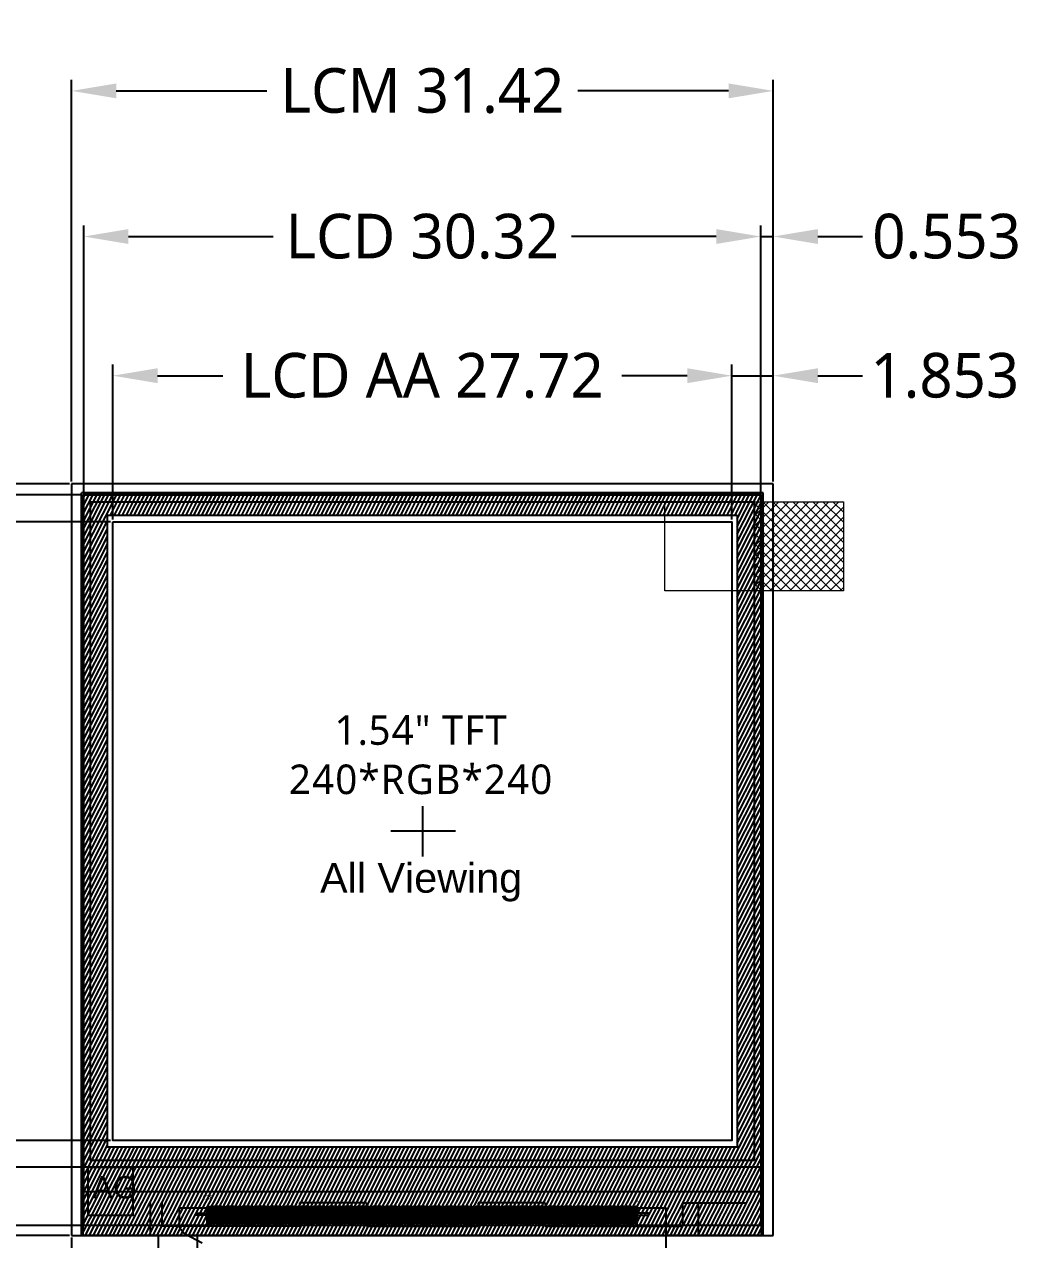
# Model space of a CAD drawing. Header units: millimetres. Extents: x 830 to 1412, y 1788 to 1993.
# Drawn here: x 888 to 932.7, y 1887.1 to 1941.5 of the extents above; entities that cross this region are included whole.
import ezdxf

# ---------------------------------------------------------------- set-up
doc = ezdxf.new("R2010")
doc.units = ezdxf.units.MM
doc.linetypes.add('CENTER2', pattern=[28.575, 19.05, -3.175, 3.175, -3.175])
for name, color, linetype in [('2-BL', 3, 'Continuous'), ('2-BL-FPC', 2, 'Continuous'), ('3-LCD', 4, 'Continuous'), ('3-LCD-FPC', 40, 'Continuous'), ('6-标注', 255, 'Continuous')]:
    doc.layers.add(name, color=color, linetype=linetype)
doc.styles.get("Standard").update_dxf_attribs({"font": 'arial.ttf'})
doc.styles.add('宋体', font='')
doc.styles.get('宋体').set_extended_font_data('Microsoft YaHei')
doc.dimstyles.new('ZY-G1-0.5', dxfattribs={"dimtxt": 1, "dimasz": 1, "dimexe": 0.5, "dimexo": 0.1, "dimgap": 0.5, "dimtad": 0, "dimdsep": 46, "dimtxsty": '宋体', "dimcen": 2, "dimclrd": 7, "dimclre": 7, "dimclrt": 7, "dimadec": 0, "dimazin": 2, "dimtol": 1, "dimtp": 0.5, "dimtm": 0.5, "dimtfac": 1, "dimtmove": 0, "dimatfit": 3, "dimfxl": 1, "dimtolj": 1, "dimarcsym": 0})
doc.dimstyles.new('ZY-G2-0.1默认', dxfattribs={"dimtxt": 2, "dimasz": 2, "dimexe": 0.5, "dimexo": 0.1, "dimgap": 0.5, "dimtad": 0, "dimdec": 3, "dimdsep": 46, "dimtxsty": '宋体', "dimcen": 2, "dimclrd": 7, "dimclre": 7, "dimclrt": 7, "dimadec": 0, "dimazin": 2, "dimtp": 0.1, "dimtm": 0.1, "dimtfac": 1, "dimtdec": 3, "dimtmove": 0, "dimatfit": 3, "dimfxl": 1, "dimtolj": 1, "dimarcsym": 0})
doc.dimstyles.new('ZY-G2-0.5', dxfattribs={"dimtxt": 2, "dimasz": 2, "dimexe": 0.5, "dimexo": 0.1, "dimgap": 0.1, "dimtad": 0, "dimdec": 3, "dimdsep": 46, "dimtxsty": '宋体', "dimcen": 2, "dimclrd": 7, "dimclre": 7, "dimclrt": 7, "dimadec": 0, "dimazin": 2, "dimtol": 1, "dimtp": 0.5, "dimtm": 0.5, "dimtfac": 1, "dimtdec": 3, "dimtmove": 0, "dimatfit": 3, "dimfxl": 1, "dimtolj": 1, "dimarcsym": 0})

# ---------------------------------------------------------------- blocks, each defined once
blk = doc.blocks.new('*D335')
at = {"layer": '6-标注', "color": 7, "lineweight": -2, "transparency": 16777216}
for p, q in [((890.623, 1920.509), (890.623, 1932.508)), ((920.943, 1920.529), (920.943, 1932.508)), ((892.623, 1932.008), (899.101, 1932.008)), ((918.943, 1932.008), (912.465, 1932.008))]:
    blk.add_line(p, q, dxfattribs=at)
at = {"layer": '6-标注', "color": 7, "transparency": 16777216}
for points in [[(892.623, 1932.341), (892.623, 1931.674), (890.623, 1932.008)], [(918.943, 1932.341), (918.943, 1931.674), (920.943, 1932.008)]]:
    blk.add_solid(points, dxfattribs=at)
at = {"layer": 'Defpoints', "color": 0, "transparency": 16777216}
for p in [(920.943, 1932.008), (890.623, 1920.409), (920.943, 1920.429)]:
    blk.add_point(p, dxfattribs=at)
at = {"layer": '6-标注', "color": 7, "transparency": 16777216, "insert": (905.783, 1932.008), "char_height": 2, "attachment_point": 5, "style": '宋体'}
blk.add_mtext('\\A1;LCD 30.32', dxfattribs=at)
blk = doc.blocks.new('*D336')
at = {"layer": '6-标注', "color": 7, "lineweight": -2, "transparency": 16777216}
for p, q in [((891.923, 1919.329), (891.923, 1926.274)), ((919.643, 1919.329), (919.643, 1926.274)), ((893.923, 1925.774), (896.849, 1925.774)), ((917.643, 1925.774), (914.717, 1925.774))]:
    blk.add_line(p, q, dxfattribs=at)
at = {"layer": '6-标注', "color": 7, "transparency": 16777216}
for points in [[(893.923, 1926.107), (893.923, 1925.44), (891.923, 1925.774)], [(917.643, 1926.107), (917.643, 1925.44), (919.643, 1925.774)]]:
    blk.add_solid(points, dxfattribs=at)
at = {"layer": 'Defpoints', "color": 0, "transparency": 16777216}
for p in [(919.643, 1925.774), (891.923, 1919.229), (919.643, 1919.229)]:
    blk.add_point(p, dxfattribs=at)
at = {"layer": '6-标注', "color": 7, "transparency": 16777216, "insert": (905.783, 1925.774), "char_height": 2, "attachment_point": 5, "style": '宋体'}
blk.add_mtext('\\A1;LCD AA 27.72', dxfattribs=at)
blk = doc.blocks.new('*D338')
at = {"layer": '6-标注', "color": 7, "lineweight": -2, "transparency": 16777216}
for p, q in [((890.523, 1920.429), (870.623, 1920.429)), ((871.123, 1918.429), (871.123, 1913.361)), ((871.123, 1889.709), (871.123, 1894.778)), ((890.523, 1887.709), (870.623, 1887.709))]:
    blk.add_line(p, q, dxfattribs=at)
at = {"layer": '6-标注', "color": 7, "transparency": 16777216}
for points in [[(870.789, 1918.429), (871.456, 1918.429), (871.123, 1920.429)], [(870.789, 1889.709), (871.456, 1889.709), (871.123, 1887.709)]]:
    blk.add_solid(points, dxfattribs=at)
at = {"layer": 'Defpoints', "color": 0, "transparency": 16777216}
for p in [(890.623, 1920.429), (871.123, 1887.709), (890.623, 1887.709)]:
    blk.add_point(p, dxfattribs=at)
at = {"layer": '6-标注', "color": 7, "transparency": 16777216, "insert": (871.123, 1904.069), "char_height": 2, "attachment_point": 5, "rotation": 90, "style": '宋体'}
blk.add_mtext('\\A1;LCD TFT 32.72', dxfattribs=at)
blk = doc.blocks.new('*D339')
at = {"layer": '6-标注', "color": 7, "lineweight": -2, "transparency": 16777216}
for p, q in [((890.523, 1920.429), (877.518, 1920.429)), ((878.018, 1918.429), (878.018, 1914.03)), ((878.018, 1892.309), (878.018, 1896.709)), ((890.523, 1890.309), (877.518, 1890.309))]:
    blk.add_line(p, q, dxfattribs=at)
at = {"layer": '6-标注', "color": 7, "transparency": 16777216}
for points in [[(877.684, 1918.429), (878.351, 1918.429), (878.018, 1920.429)], [(877.684, 1892.309), (878.351, 1892.309), (878.018, 1890.309)]]:
    blk.add_solid(points, dxfattribs=at)
at = {"layer": 'Defpoints', "color": 0, "transparency": 16777216}
for p in [(890.623, 1920.429), (878.018, 1890.309), (890.623, 1890.309)]:
    blk.add_point(p, dxfattribs=at)
at = {"layer": '6-标注', "color": 7, "transparency": 16777216, "insert": (878.018, 1905.369), "char_height": 2, "attachment_point": 5, "rotation": 90, "style": '宋体'}
blk.add_mtext('\\A1;LCD CF 30.12', dxfattribs=at)
blk = doc.blocks.new('*D340')
at = {"layer": '6-标注', "color": 7, "lineweight": -2, "transparency": 16777216}
for p, q in [((891.823, 1919.229), (884.088, 1919.229)), ((884.588, 1917.229), (884.588, 1914.303)), ((884.588, 1893.509), (884.588, 1896.436)), ((891.823, 1891.509), (884.088, 1891.509))]:
    blk.add_line(p, q, dxfattribs=at)
at = {"layer": '6-标注', "color": 7, "transparency": 16777216}
for points in [[(884.255, 1917.229), (884.921, 1917.229), (884.588, 1919.229)], [(884.255, 1893.509), (884.921, 1893.509), (884.588, 1891.509)]]:
    blk.add_solid(points, dxfattribs=at)
at = {"layer": 'Defpoints', "color": 0, "transparency": 16777216}
for p in [(891.923, 1919.229), (884.588, 1891.509), (891.923, 1891.509)]:
    blk.add_point(p, dxfattribs=at)
at = {"layer": '6-标注', "color": 7, "transparency": 16777216, "insert": (884.588, 1905.369), "char_height": 2, "attachment_point": 5, "rotation": 90, "style": '宋体'}
blk.add_mtext('\\A1;LCD AA 27.72', dxfattribs=at)
blk = doc.blocks.new('*D346')
at = {"layer": '3-LCD', "color": 7, "lineweight": -2, "transparency": 16777216}
for p, q in [((890.076, 1921.029), (890.076, 1939.033)), ((921.496, 1921.029), (921.496, 1939.033)), ((892.076, 1938.533), (898.819, 1938.533)), ((919.496, 1938.533), (912.753, 1938.533))]:
    blk.add_line(p, q, dxfattribs=at)
at = {"layer": '3-LCD', "color": 7, "transparency": 16777216}
for points in [[(892.076, 1938.867), (892.076, 1938.2), (890.076, 1938.533)], [(919.496, 1938.867), (919.496, 1938.2), (921.496, 1938.533)]]:
    blk.add_solid(points, dxfattribs=at)
at = {"layer": 'Defpoints', "color": 0, "transparency": 16777216}
for p in [(921.496, 1938.533), (890.076, 1920.929), (921.496, 1920.929)]:
    blk.add_point(p, dxfattribs=at)
at = {"layer": '3-LCD', "color": 7, "transparency": 16777216, "insert": (905.786, 1938.533), "char_height": 2, "attachment_point": 5, "style": '宋体'}
blk.add_mtext('\\A1;LCM 31.42', dxfattribs=at)
blk = doc.blocks.new('*D347')
at = {"layer": '3-LCD', "color": 7, "lineweight": -2, "transparency": 16777216}
for p, q in [((889.976, 1920.929), (863.941, 1920.929)), ((864.441, 1918.929), (864.441, 1911.063)), ((864.441, 1889.259), (864.441, 1897.126)), ((889.976, 1887.259), (863.941, 1887.259))]:
    blk.add_line(p, q, dxfattribs=at)
at = {"layer": '3-LCD', "color": 7, "transparency": 16777216}
for points in [[(864.108, 1918.929), (864.775, 1918.929), (864.441, 1920.929)], [(864.108, 1889.259), (864.775, 1889.259), (864.441, 1887.259)]]:
    blk.add_solid(points, dxfattribs=at)
at = {"layer": 'Defpoints', "color": 0, "transparency": 16777216}
for p in [(890.076, 1920.929), (864.441, 1887.259), (890.076, 1887.259)]:
    blk.add_point(p, dxfattribs=at)
at = {"layer": '3-LCD', "color": 7, "transparency": 16777216, "insert": (864.441, 1904.094), "char_height": 2, "attachment_point": 5, "rotation": 90, "style": '宋体'}
blk.add_mtext('\\A1;LCM 33.67', dxfattribs=at)
blk = doc.blocks.new('*D348')
at = {"layer": '3-LCD', "color": 7, "lineweight": -2, "transparency": 16777216}
for p, q in [((919.643, 1925.874), (919.643, 1926.274)), ((921.496, 1925.874), (921.496, 1926.274)), ((917.643, 1925.774), (915.643, 1925.774)), ((919.643, 1925.774), (921.496, 1925.774)), ((923.496, 1925.774), (925.496, 1925.774))]:
    blk.add_line(p, q, dxfattribs=at)
at = {"layer": '3-LCD', "color": 7, "transparency": 16777216}
for points in [[(917.643, 1926.107), (917.643, 1925.44), (919.643, 1925.774)], [(923.496, 1926.107), (923.496, 1925.44), (921.496, 1925.774)]]:
    blk.add_solid(points, dxfattribs=at)
at = {"layer": 'Defpoints', "color": 0, "transparency": 16777216}
for p in [(919.643, 1925.774), (921.496, 1925.774), (921.496, 1925.774)]:
    blk.add_point(p, dxfattribs=at)
at = {"layer": '3-LCD', "color": 7, "transparency": 16777216, "insert": (929.18, 1925.774), "char_height": 2, "attachment_point": 5, "style": '宋体'}
blk.add_mtext('\\A1;1.853', dxfattribs=at)
blk = doc.blocks.new('*D349')
at = {"layer": '3-LCD', "color": 7, "lineweight": -2, "transparency": 16777216}
for p, q in [((920.943, 1932.108), (920.943, 1932.508)), ((921.496, 1932.108), (921.496, 1932.508)), ((918.943, 1932.008), (916.943, 1932.008)), ((920.943, 1932.008), (921.496, 1932.008)), ((923.496, 1932.008), (925.496, 1932.008))]:
    blk.add_line(p, q, dxfattribs=at)
at = {"layer": '3-LCD', "color": 7, "transparency": 16777216}
for points in [[(918.943, 1932.341), (918.943, 1931.674), (920.943, 1932.008)], [(923.496, 1932.341), (923.496, 1931.674), (921.496, 1932.008)]]:
    blk.add_solid(points, dxfattribs=at)
at = {"layer": 'Defpoints', "color": 0, "transparency": 16777216}
for p in [(920.943, 1932.008), (921.496, 1932.008), (921.496, 1932.008)]:
    blk.add_point(p, dxfattribs=at)
at = {"layer": '3-LCD', "color": 7, "transparency": 16777216, "insert": (929.259, 1932.008), "char_height": 2, "attachment_point": 5, "style": '宋体'}
blk.add_mtext('\\A1;0.553', dxfattribs=at)
blk = doc.blocks.new('*D352')
at = {"layer": '3-LCD', "color": 7, "lineweight": -2, "transparency": 16777216}
for p, q in [((889.976, 1887.259), (870.623, 1887.259)), ((871.123, 1885.259), (871.123, 1876.059)), ((900.483, 1874.059), (870.623, 1874.059)), ((871.123, 1874.059), (871.123, 1872.059))]:
    blk.add_line(p, q, dxfattribs=at)
at = {"layer": '3-LCD', "color": 7, "transparency": 16777216}
for points in [[(870.789, 1885.259), (871.456, 1885.259), (871.123, 1887.259)], [(870.789, 1876.059), (871.456, 1876.059), (871.123, 1874.059)]]:
    blk.add_solid(points, dxfattribs=at)
at = {"layer": 'Defpoints', "color": 0, "transparency": 16777216}
for p in [(890.076, 1887.259), (871.123, 1874.059), (900.583, 1874.059)]:
    blk.add_point(p, dxfattribs=at)
at = {"layer": '3-LCD', "color": 7, "transparency": 16777216, "insert": (871.123, 1866.697), "char_height": 2, "attachment_point": 5, "rotation": 90, "style": '宋体'}
blk.add_mtext('\\A1;13.2±0.5', dxfattribs=at)
blk = doc.blocks.new('*D353')
at = {"layer": '3-LCD', "color": 7, "lineweight": -2, "transparency": 16777216}
for p, q in [((890.076, 1887.159), (890.076, 1859.722)), ((900.083, 1874.459), (900.083, 1859.722)), ((889.076, 1860.222), (888.076, 1860.222)), ((890.076, 1860.222), (891.561, 1860.222)), ((900.083, 1860.222), (898.598, 1860.222)), ((901.083, 1860.222), (902.083, 1860.222))]:
    blk.add_line(p, q, dxfattribs=at)
at = {"layer": '3-LCD', "color": 7, "transparency": 16777216}
for points in [[(889.076, 1860.389), (889.076, 1860.055), (890.076, 1860.222)], [(901.083, 1860.389), (901.083, 1860.055), (900.083, 1860.222)]]:
    blk.add_solid(points, dxfattribs=at)
at = {"layer": 'Defpoints', "color": 0, "transparency": 16777216}
for p in [(890.076, 1887.259), (900.083, 1874.559), (890.076, 1860.222)]:
    blk.add_point(p, dxfattribs=at)
at = {"layer": '3-LCD', "color": 7, "transparency": 16777216, "insert": (895.079, 1860.222), "char_height": 1, "attachment_point": 5, "style": '宋体'}
blk.add_mtext('\\A1;10.01±0.5', dxfattribs=at)

msp = doc.modelspace()

# ---------------------------------------------------------------- hatches: boundary and pattern name
at = {"layer": '2-BL'}
h = msp.add_hatch(dxfattribs=at)
h.set_pattern_fill('ANSI31', color=6, scale=0.05, angle=18)
h.paths.add_polyline_path([(920.9736, 1889.2095), (920.9736, 1920.4495), (890.5936, 1920.4495), (890.5936, 1889.2095)])
h.paths.add_polyline_path([(891.6829, 1891.2095), (891.6829, 1919.5295), (919.8829, 1919.5295), (919.8829, 1891.2095)], flags=16)
h = msp.add_hatch(dxfattribs=at)
h.set_pattern_fill('ANSI31', color=62, scale=0.05, angle=18)
h.paths.add_polyline_path([(920.9707, 1889.2134), (890.5907, 1889.2134), (890.5907, 1887.2634), (920.9707, 1887.2634)])
at = {"layer": '3-LCD', "lineweight": 0}
h = msp.add_hatch(dxfattribs=at)
h.set_pattern_fill('ANSI37', color=2, scale=0.1, style=0)
h.set_pattern_definition([(45, (-490.5356, 1193.93922), (-0.2245064, 0.2245064), []), (135, (-490.5356, 1193.93922), (-0.2245064, -0.2245064), [])])
h.paths.add_polyline_path([(920.6429, 1920.1295), (920.6429, 1916.1295), (924.6429, 1916.1295), (924.6429, 1920.1295)])

# ---------------------------------------------------------------- linework, layer by layer
at = {"layer": '2-BL'}
for p, q in [((921.4958, 1920.9295), (890.0758, 1920.9295)), ((890.0758, 1920.9295), (890.0758, 1887.2595)), ((921.4958, 1887.2595), (921.4958, 1920.9295)), ((890.0758, 1887.2595), (921.4958, 1887.2595))]:
    msp.add_line(p, q, dxfattribs=at)
at = {"layer": '2-BL', "color": 0}
for p, q in [((921.0436, 1920.5295), (890.5236, 1920.5295)), ((920.9736, 1920.4495), (890.5936, 1920.4495))]:
    msp.add_line(p, q, dxfattribs=at)
at = {"layer": '2-BL', "color": 6, "linetype": 'Continuous'}
for p, q in [((890.5236, 1887.2595), (890.5236, 1920.5295)), ((890.5936, 1887.2595), (890.5936, 1920.4495)), ((920.9723, 1887.2595), (920.9736, 1920.4495)), ((921.0436, 1887.2595), (921.0436, 1920.5295)), ((893.5884, 1888.7195), (893.5884, 1887.2595)), ((903.2836, 1888.7195), (900.2836, 1888.7195)), ((900.2836, 1888.7195), (900.2836, 1887.6695)), ((903.2836, 1888.7195), (903.2836, 1887.6695)), ((911.2836, 1888.7195), (908.2836, 1888.7195)), ((908.2836, 1888.7195), (908.2836, 1887.6695)), ((911.2836, 1888.7195), (911.2836, 1887.6695)), ((918.1379, 1888.7195), (918.1379, 1887.2095)), ((900.2836, 1887.6695), (894.1258, 1887.6695)), ((903.2836, 1887.6695), (908.2836, 1887.6695)), ((911.2836, 1887.6695), (917.4258, 1887.6695))]:
    msp.add_line(p, q, dxfattribs=at)
at = {"layer": '2-BL', "color": 6}
msp.add_line((905.7836, 1920.4495), (906.7885, 1920.4495), dxfattribs=at)
at = {"layer": '2-BL', "color": 5}
for p, q in [((891.6829, 1891.2095), (891.6829, 1919.5295)), ((891.6829, 1919.5295), (919.8829, 1919.5295)), ((919.8829, 1919.5295), (919.8829, 1891.2095)), ((919.8829, 1891.2095), (891.6829, 1891.2095))]:
    msp.add_line(p, q, dxfattribs=at)
at = {"layer": '2-BL', "color": 5, "linetype": 'Continuous'}
msp.add_line((919.9429, 1891.2095), (891.6229, 1891.2095), dxfattribs=at)
at = {"layer": '2-BL', "color": 0, "linetype": 'Continuous'}
for p, q in [((920.9723, 1889.2095), (890.5936, 1889.2095)), ((920.9723, 1887.2595), (890.5936, 1887.2595))]:
    msp.add_line(p, q, dxfattribs=at)
at = {"layer": '2-BL', "color": 6, "ltscale": 3}
for p, q in [((894.1258, 1887.6695), (894.1258, 1888.7195)), ((917.4258, 1888.7195), (920.2958, 1888.7195)), ((917.4258, 1888.7195), (920.2958, 1888.7195))]:
    msp.add_line(p, q, dxfattribs=at)
at = {"layer": '2-BL', "color": 0, "ltscale": 3}
msp.add_line((917.4258, 1888.7195), (917.4258, 1887.6695), dxfattribs=at)
at = {"layer": '2-BL-FPC'}
for p, q in [((893.9492, 1887.2595), (893.9492, 1884.7689)), ((895.6992, 1887.2595), (895.6992, 1884.7763))]:
    msp.add_line(p, q, dxfattribs=at)
at = {"layer": '3-LCD', "color": 4, "lineweight": 0}
msp.add_line((920.6429, 1920.1295), (920.6429, 1916.1295), dxfattribs=at)
at = {"layer": '3-LCD'}
msp.add_line((905.7829, 1906.4933), (905.7829, 1904.2357), dxfattribs=at)
at = {"layer": '3-LCD', "linetype": 'CENTER2', "ltscale": 0.152134}
msp.add_line((907.2689, 1905.3695), (904.2969, 1905.3695), dxfattribs=at)
at = {"layer": '3-LCD', "color": 4, "ltscale": 0.152134}
for points in [[(890.6229, 1920.4295), (920.9429, 1920.4295), (920.9429, 1890.3095), (890.6229, 1890.3095)], [(890.6229, 1920.4295), (920.9429, 1920.4295), (920.9429, 1887.7095), (890.6229, 1887.7095)], [(891.9229, 1919.2295), (919.6429, 1919.2295), (919.6429, 1891.5095), (891.9229, 1891.5095)]]:
    msp.add_lwpolyline(points, close=True, dxfattribs=at)
at = {"layer": '3-LCD', "color": 2}
msp.add_lwpolyline([(920.6429, 1890.6095), (890.9229, 1890.6095), (890.9229, 1920.1295), (920.6429, 1920.1295)], close=True, dxfattribs=at)
at = {"layer": '3-LCD', "color": 2, "lineweight": 0}
msp.add_lwpolyline([(916.6429, 1920.1295), (924.6429, 1920.1295), (924.6429, 1916.1295), (916.6429, 1916.1295)], close=True, dxfattribs=at)
at = {"layer": '3-LCD', "color": 4}
for points in [[(890.8229, 1890.3095), (892.8229, 1890.3095), (892.8229, 1888.1455), (890.8229, 1888.1455)], [(896.1529, 1888.2595), (896.1529, 1888.5595), (896.2329, 1888.5595), (896.2329, 1887.8595), (896.1529, 1887.8595), (896.1529, 1888.1595), (895.6529, 1888.1595), (895.6529, 1888.2595)], [(896.2929, 1887.8595), (896.3729, 1887.8595), (896.3729, 1888.5595), (896.2929, 1888.5595)], [(896.4329, 1887.8595), (896.5129, 1887.8595), (896.5129, 1888.5595), (896.4329, 1888.5595)], [(896.5729, 1887.8595), (896.6529, 1887.8595), (896.6529, 1888.5595), (896.5729, 1888.5595)], [(896.7129, 1887.8595), (896.7929, 1887.8595), (896.7929, 1888.5595), (896.7129, 1888.5595)], [(896.8529, 1887.8595), (896.9329, 1887.8595), (896.9329, 1888.5595), (896.8529, 1888.5595)], [(896.9929, 1887.8595), (897.0729, 1887.8595), (897.0729, 1888.5595), (896.9929, 1888.5595)], [(897.1329, 1887.8595), (897.2129, 1887.8595), (897.2129, 1888.5595), (897.1329, 1888.5595)], [(897.2729, 1887.8595), (897.3529, 1887.8595), (897.3529, 1888.5595), (897.2729, 1888.5595)], [(897.4129, 1887.8595), (897.4929, 1887.8595), (897.4929, 1888.5595), (897.4129, 1888.5595)], [(897.5529, 1887.8595), (897.6329, 1887.8595), (897.6329, 1888.5595), (897.5529, 1888.5595)], [(897.6929, 1887.8595), (897.7729, 1887.8595), (897.7729, 1888.5595), (897.6929, 1888.5595)], [(897.8329, 1887.8595), (897.9129, 1887.8595), (897.9129, 1888.5595), (897.8329, 1888.5595)], [(897.9729, 1887.8595), (898.0529, 1887.8595), (898.0529, 1888.5595), (897.9729, 1888.5595)], [(898.1129, 1887.8595), (898.1929, 1887.8595), (898.1929, 1888.5595), (898.1129, 1888.5595)], [(898.2529, 1887.8595), (898.3329, 1887.8595), (898.3329, 1888.5595), (898.2529, 1888.5595)], [(898.3929, 1887.8595), (898.4729, 1887.8595), (898.4729, 1888.5595), (898.3929, 1888.5595)], [(898.5329, 1887.8595), (898.6129, 1887.8595), (898.6129, 1888.5595), (898.5329, 1888.5595)], [(898.6729, 1887.8595), (898.7529, 1887.8595), (898.7529, 1888.5595), (898.6729, 1888.5595)], [(898.8129, 1887.8595), (898.8929, 1887.8595), (898.8929, 1888.5595), (898.8129, 1888.5595)], [(898.9529, 1887.8595), (899.0329, 1887.8595), (899.0329, 1888.5595), (898.9529, 1888.5595)], [(899.0929, 1887.8595), (899.1729, 1887.8595), (899.1729, 1888.5595), (899.0929, 1888.5595)], [(899.2329, 1887.8595), (899.3129, 1887.8595), (899.3129, 1888.5595), (899.2329, 1888.5595)], [(899.3729, 1887.8595), (899.4529, 1887.8595), (899.4529, 1888.5595), (899.3729, 1888.5595)], [(899.5129, 1887.8595), (899.5929, 1887.8595), (899.5929, 1888.5595), (899.5129, 1888.5595)], [(899.6529, 1887.8595), (899.7329, 1887.8595), (899.7329, 1888.5595), (899.6529, 1888.5595)], [(899.7929, 1887.8595), (899.8729, 1887.8595), (899.8729, 1888.5595), (899.7929, 1888.5595)], [(899.9329, 1887.8595), (900.0129, 1887.8595), (900.0129, 1888.5595), (899.9329, 1888.5595)], [(900.0729, 1887.8595), (900.1529, 1887.8595), (900.1529, 1888.5595), (900.0729, 1888.5595)], [(900.2129, 1887.8595), (900.2929, 1887.8595), (900.2929, 1888.5595), (900.2129, 1888.5595)], [(900.3529, 1887.8595), (900.4329, 1887.8595), (900.4329, 1888.5595), (900.3529, 1888.5595)], [(900.4929, 1887.8595), (900.5729, 1887.8595), (900.5729, 1888.5595), (900.4929, 1888.5595)], [(900.6329, 1887.8595), (900.7129, 1887.8595), (900.7129, 1888.5595), (900.6329, 1888.5595)], [(900.7729, 1887.8595), (900.8529, 1887.8595), (900.8529, 1888.5595), (900.7729, 1888.5595)], [(900.9129, 1887.8595), (900.9929, 1887.8595), (900.9929, 1888.5595), (900.9129, 1888.5595)], [(901.0529, 1887.8595), (901.1329, 1887.8595), (901.1329, 1888.5595), (901.0529, 1888.5595)], [(901.1929, 1887.8595), (901.2729, 1887.8595), (901.2729, 1888.5595), (901.1929, 1888.5595)], [(901.3329, 1887.8595), (901.4129, 1887.8595), (901.4129, 1888.5595), (901.3329, 1888.5595)], [(901.4729, 1887.8595), (901.5529, 1887.8595), (901.5529, 1888.5595), (901.4729, 1888.5595)], [(901.6129, 1887.8595), (901.6929, 1887.8595), (901.6929, 1888.5595), (901.6129, 1888.5595)], [(901.7529, 1887.8595), (901.8329, 1887.8595), (901.8329, 1888.5595), (901.7529, 1888.5595)], [(901.8929, 1887.8595), (901.9729, 1887.8595), (901.9729, 1888.5595), (901.8929, 1888.5595)], [(902.0329, 1887.8595), (902.1129, 1887.8595), (902.1129, 1888.5595), (902.0329, 1888.5595)], [(902.1729, 1887.8595), (902.2529, 1887.8595), (902.2529, 1888.5595), (902.1729, 1888.5595)], [(902.3129, 1887.8595), (902.3929, 1887.8595), (902.3929, 1888.5595), (902.3129, 1888.5595)], [(902.4529, 1887.8595), (902.5329, 1887.8595), (902.5329, 1888.5595), (902.4529, 1888.5595)], [(902.5929, 1887.8595), (902.6729, 1887.8595), (902.6729, 1888.5595), (902.5929, 1888.5595)], [(902.7329, 1887.8595), (902.8129, 1887.8595), (902.8129, 1888.5595), (902.7329, 1888.5595)], [(902.8729, 1887.8595), (902.9529, 1887.8595), (902.9529, 1888.5595), (902.8729, 1888.5595)], [(903.0129, 1887.8595), (903.0929, 1887.8595), (903.0929, 1888.5595), (903.0129, 1888.5595)], [(903.1529, 1887.8595), (903.2329, 1887.8595), (903.2329, 1888.5595), (903.1529, 1888.5595)], [(903.2929, 1887.8595), (903.3729, 1887.8595), (903.3729, 1888.5595), (903.2929, 1888.5595)], [(903.4329, 1887.8595), (903.5129, 1887.8595), (903.5129, 1888.5595), (903.4329, 1888.5595)], [(903.5729, 1887.8595), (903.6529, 1887.8595), (903.6529, 1888.5595), (903.5729, 1888.5595)], [(903.7129, 1887.8595), (903.7929, 1887.8595), (903.7929, 1888.5595), (903.7129, 1888.5595)], [(903.8529, 1887.8595), (903.9329, 1887.8595), (903.9329, 1888.5595), (903.8529, 1888.5595)], [(903.9929, 1887.8595), (904.0729, 1887.8595), (904.0729, 1888.5595), (903.9929, 1888.5595)], [(904.1329, 1887.8595), (904.2129, 1887.8595), (904.2129, 1888.5595), (904.1329, 1888.5595)], [(904.2729, 1887.8595), (904.3529, 1887.8595), (904.3529, 1888.5595), (904.2729, 1888.5595)], [(904.4129, 1887.8595), (904.4929, 1887.8595), (904.4929, 1888.5595), (904.4129, 1888.5595)], [(904.5529, 1887.8595), (904.6329, 1887.8595), (904.6329, 1888.5595), (904.5529, 1888.5595)], [(904.6929, 1887.8595), (904.7729, 1887.8595), (904.7729, 1888.5595), (904.6929, 1888.5595)], [(904.8329, 1887.8595), (904.9129, 1887.8595), (904.9129, 1888.5595), (904.8329, 1888.5595)], [(904.9729, 1887.8595), (905.0529, 1887.8595), (905.0529, 1888.5595), (904.9729, 1888.5595)], [(905.1129, 1887.8595), (905.1929, 1887.8595), (905.1929, 1888.5595), (905.1129, 1888.5595)], [(905.2529, 1887.8595), (905.3329, 1887.8595), (905.3329, 1888.5595), (905.2529, 1888.5595)], [(905.3929, 1887.8595), (905.4729, 1887.8595), (905.4729, 1888.5595), (905.3929, 1888.5595)], [(905.5329, 1887.8595), (905.6129, 1887.8595), (905.6129, 1888.5595), (905.5329, 1888.5595)], [(905.6729, 1887.8595), (905.7529, 1887.8595), (905.7529, 1888.5595), (905.6729, 1888.5595)], [(905.8129, 1887.8595), (905.8929, 1887.8595), (905.8929, 1888.5595), (905.8129, 1888.5595)], [(905.9529, 1887.8595), (906.0329, 1887.8595), (906.0329, 1888.5595), (905.9529, 1888.5595)], [(906.0929, 1887.8595), (906.1729, 1887.8595), (906.1729, 1888.5595), (906.0929, 1888.5595)], [(906.2329, 1887.8595), (906.3129, 1887.8595), (906.3129, 1888.5595), (906.2329, 1888.5595)], [(906.3729, 1887.8595), (906.4529, 1887.8595), (906.4529, 1888.5595), (906.3729, 1888.5595)], [(906.5129, 1887.8595), (906.5929, 1887.8595), (906.5929, 1888.5595), (906.5129, 1888.5595)], [(906.6529, 1887.8595), (906.7329, 1887.8595), (906.7329, 1888.5595), (906.6529, 1888.5595)], [(906.7929, 1887.8595), (906.8729, 1887.8595), (906.8729, 1888.5595), (906.7929, 1888.5595)], [(906.9329, 1887.8595), (907.0129, 1887.8595), (907.0129, 1888.5595), (906.9329, 1888.5595)], [(907.0729, 1887.8595), (907.1529, 1887.8595), (907.1529, 1888.5595), (907.0729, 1888.5595)], [(907.2129, 1887.8595), (907.2929, 1887.8595), (907.2929, 1888.5595), (907.2129, 1888.5595)], [(907.3529, 1887.8595), (907.4329, 1887.8595), (907.4329, 1888.5595), (907.3529, 1888.5595)], [(907.4929, 1887.8595), (907.5729, 1887.8595), (907.5729, 1888.5595), (907.4929, 1888.5595)], [(907.6329, 1887.8595), (907.7129, 1887.8595), (907.7129, 1888.5595), (907.6329, 1888.5595)], [(907.7729, 1887.8595), (907.8529, 1887.8595), (907.8529, 1888.5595), (907.7729, 1888.5595)], [(907.9129, 1887.8595), (907.9929, 1887.8595), (907.9929, 1888.5595), (907.9129, 1888.5595)], [(908.0529, 1887.8595), (908.1329, 1887.8595), (908.1329, 1888.5595), (908.0529, 1888.5595)], [(908.1929, 1887.8595), (908.2729, 1887.8595), (908.2729, 1888.5595), (908.1929, 1888.5595)], [(908.3329, 1887.8595), (908.4129, 1887.8595), (908.4129, 1888.5595), (908.3329, 1888.5595)], [(908.4729, 1887.8595), (908.5529, 1887.8595), (908.5529, 1888.5595), (908.4729, 1888.5595)], [(908.6129, 1887.8595), (908.6929, 1887.8595), (908.6929, 1888.5595), (908.6129, 1888.5595)], [(908.7529, 1887.8595), (908.8329, 1887.8595), (908.8329, 1888.5595), (908.7529, 1888.5595)], [(908.8929, 1887.8595), (908.9729, 1887.8595), (908.9729, 1888.5595), (908.8929, 1888.5595)], [(909.0329, 1887.8595), (909.1129, 1887.8595), (909.1129, 1888.5595), (909.0329, 1888.5595)], [(909.1729, 1887.8595), (909.2529, 1887.8595), (909.2529, 1888.5595), (909.1729, 1888.5595)], [(909.3129, 1887.8595), (909.3929, 1887.8595), (909.3929, 1888.5595), (909.3129, 1888.5595)], [(909.4529, 1887.8595), (909.5329, 1887.8595), (909.5329, 1888.5595), (909.4529, 1888.5595)], [(909.5929, 1887.8595), (909.6729, 1887.8595), (909.6729, 1888.5595), (909.5929, 1888.5595)], [(909.7329, 1887.8595), (909.8129, 1887.8595), (909.8129, 1888.5595), (909.7329, 1888.5595)], [(909.8729, 1887.8595), (909.9529, 1887.8595), (909.9529, 1888.5595), (909.8729, 1888.5595)], [(910.0129, 1887.8595), (910.0929, 1887.8595), (910.0929, 1888.5595), (910.0129, 1888.5595)], [(910.1529, 1887.8595), (910.2329, 1887.8595), (910.2329, 1888.5595), (910.1529, 1888.5595)], [(910.2929, 1887.8595), (910.3729, 1887.8595), (910.3729, 1888.5595), (910.2929, 1888.5595)], [(910.4329, 1887.8595), (910.5129, 1887.8595), (910.5129, 1888.5595), (910.4329, 1888.5595)], [(910.5729, 1887.8595), (910.6529, 1887.8595), (910.6529, 1888.5595), (910.5729, 1888.5595)], [(910.7129, 1887.8595), (910.7929, 1887.8595), (910.7929, 1888.5595), (910.7129, 1888.5595)], [(910.8529, 1887.8595), (910.9329, 1887.8595), (910.9329, 1888.5595), (910.8529, 1888.5595)], [(910.9929, 1887.8595), (911.0729, 1887.8595), (911.0729, 1888.5595), (910.9929, 1888.5595)], [(911.1329, 1887.8595), (911.2129, 1887.8595), (911.2129, 1888.5595), (911.1329, 1888.5595)], [(911.2729, 1887.8595), (911.3529, 1887.8595), (911.3529, 1888.5595), (911.2729, 1888.5595)], [(911.4129, 1887.8595), (911.4929, 1887.8595), (911.4929, 1888.5595), (911.4129, 1888.5595)], [(911.5529, 1887.8595), (911.6329, 1887.8595), (911.6329, 1888.5595), (911.5529, 1888.5595)], [(911.6929, 1887.8595), (911.7729, 1887.8595), (911.7729, 1888.5595), (911.6929, 1888.5595)], [(911.8329, 1887.8595), (911.9129, 1887.8595), (911.9129, 1888.5595), (911.8329, 1888.5595)], [(911.9729, 1887.8595), (912.0529, 1887.8595), (912.0529, 1888.5595), (911.9729, 1888.5595)], [(912.1129, 1887.8595), (912.1929, 1887.8595), (912.1929, 1888.5595), (912.1129, 1888.5595)], [(912.2529, 1887.8595), (912.3329, 1887.8595), (912.3329, 1888.5595), (912.2529, 1888.5595)], [(912.3929, 1887.8595), (912.4729, 1887.8595), (912.4729, 1888.5595), (912.3929, 1888.5595)], [(912.5329, 1887.8595), (912.6129, 1887.8595), (912.6129, 1888.5595), (912.5329, 1888.5595)], [(912.6729, 1887.8595), (912.7529, 1887.8595), (912.7529, 1888.5595), (912.6729, 1888.5595)], [(912.8129, 1887.8595), (912.8929, 1887.8595), (912.8929, 1888.5595), (912.8129, 1888.5595)], [(912.9529, 1887.8595), (913.0329, 1887.8595), (913.0329, 1888.5595), (912.9529, 1888.5595)], [(913.0929, 1887.8595), (913.1729, 1887.8595), (913.1729, 1888.5595), (913.0929, 1888.5595)], [(913.2329, 1887.8595), (913.3129, 1887.8595), (913.3129, 1888.5595), (913.2329, 1888.5595)], [(913.3729, 1887.8595), (913.4529, 1887.8595), (913.4529, 1888.5595), (913.3729, 1888.5595)], [(913.5129, 1887.8595), (913.5929, 1887.8595), (913.5929, 1888.5595), (913.5129, 1888.5595)], [(913.6529, 1887.8595), (913.7329, 1887.8595), (913.7329, 1888.5595), (913.6529, 1888.5595)], [(913.7929, 1887.8595), (913.8729, 1887.8595), (913.8729, 1888.5595), (913.7929, 1888.5595)], [(913.9329, 1887.8595), (914.0129, 1887.8595), (914.0129, 1888.5595), (913.9329, 1888.5595)], [(914.0729, 1887.8595), (914.1529, 1887.8595), (914.1529, 1888.5595), (914.0729, 1888.5595)], [(914.2129, 1887.8595), (914.2929, 1887.8595), (914.2929, 1888.5595), (914.2129, 1888.5595)], [(914.3529, 1887.8595), (914.4329, 1887.8595), (914.4329, 1888.5595), (914.3529, 1888.5595)], [(914.4929, 1887.8595), (914.5729, 1887.8595), (914.5729, 1888.5595), (914.4929, 1888.5595)], [(914.6329, 1887.8595), (914.7129, 1887.8595), (914.7129, 1888.5595), (914.6329, 1888.5595)], [(914.7729, 1887.8595), (914.8529, 1887.8595), (914.8529, 1888.5595), (914.7729, 1888.5595)], [(914.9129, 1887.8595), (914.9929, 1887.8595), (914.9929, 1888.5595), (914.9129, 1888.5595)], [(915.0529, 1887.8595), (915.1329, 1887.8595), (915.1329, 1888.5595), (915.0529, 1888.5595)], [(915.1929, 1887.8595), (915.2729, 1887.8595), (915.2729, 1888.5595), (915.1929, 1888.5595)], [(915.4129, 1888.1595), (915.9129, 1888.1595), (915.9129, 1888.2595), (915.4129, 1888.2595), (915.4129, 1888.5595), (915.3329, 1888.5595), (915.3329, 1887.8595), (915.4129, 1887.8595)]]:
    msp.add_lwpolyline(points, close=True, dxfattribs=at)
at = {"layer": '3-LCD-FPC', "color": 40}
msp.add_line((894.8963, 1888.4885), (916.6963, 1888.4885), dxfattribs=at)
for points in [[(894.8963, 1888.4885), (894.8963, 1887.7769)], [(895.1599, 1887.3363), (895.9271, 1886.9245)]]:
    msp.add_lwpolyline(points, dxfattribs=at)
for points in [[(896.1579, 1888.1595), (895.6529, 1888.1595), (895.6529, 1888.2595), (896.1579, 1888.2595), (896.1579, 1888.4885), (896.2279, 1888.4885), (896.2279, 1887.7845), (896.1579, 1887.7845)], [(896.3679, 1887.7845), (896.2979, 1887.7845), (896.2979, 1888.4885), (896.3679, 1888.4885)], [(896.5079, 1887.7845), (896.4379, 1887.7845), (896.4379, 1888.4885), (896.5079, 1888.4885)], [(896.6479, 1887.7845), (896.5779, 1887.7845), (896.5779, 1888.4885), (896.6479, 1888.4885)], [(896.7879, 1887.7845), (896.7179, 1887.7845), (896.7179, 1888.4885), (896.7879, 1888.4885)], [(896.9279, 1887.7845), (896.8579, 1887.7845), (896.8579, 1888.4885), (896.9279, 1888.4885)], [(897.0679, 1887.7845), (896.9979, 1887.7845), (896.9979, 1888.4885), (897.0679, 1888.4885)], [(897.2079, 1887.7845), (897.1379, 1887.7845), (897.1379, 1888.4885), (897.2079, 1888.4885)], [(897.3479, 1887.7845), (897.2779, 1887.7845), (897.2779, 1888.4885), (897.3479, 1888.4885)], [(897.4879, 1887.7845), (897.4179, 1887.7845), (897.4179, 1888.4885), (897.4879, 1888.4885)], [(897.6279, 1887.7845), (897.5579, 1887.7845), (897.5579, 1888.4885), (897.6279, 1888.4885)], [(897.7679, 1887.7845), (897.6979, 1887.7845), (897.6979, 1888.4885), (897.7679, 1888.4885)], [(897.9079, 1887.7845), (897.8379, 1887.7845), (897.8379, 1888.4885), (897.9079, 1888.4885)], [(898.0479, 1887.7845), (897.9779, 1887.7845), (897.9779, 1888.4885), (898.0479, 1888.4885)], [(898.1879, 1887.7845), (898.1179, 1887.7845), (898.1179, 1888.4885), (898.1879, 1888.4885)], [(898.3279, 1887.7845), (898.2579, 1887.7845), (898.2579, 1888.4885), (898.3279, 1888.4885)], [(898.4679, 1887.7845), (898.3979, 1887.7845), (898.3979, 1888.4885), (898.4679, 1888.4885)], [(898.6079, 1887.7845), (898.5379, 1887.7845), (898.5379, 1888.4885), (898.6079, 1888.4885)], [(898.7479, 1887.7845), (898.6779, 1887.7845), (898.6779, 1888.4885), (898.7479, 1888.4885)], [(898.8879, 1887.7845), (898.8179, 1887.7845), (898.8179, 1888.4885), (898.8879, 1888.4885)], [(899.0279, 1887.7845), (898.9579, 1887.7845), (898.9579, 1888.4885), (899.0279, 1888.4885)], [(899.1679, 1887.7845), (899.0979, 1887.7845), (899.0979, 1888.4885), (899.1679, 1888.4885)], [(899.3079, 1887.7845), (899.2379, 1887.7845), (899.2379, 1888.4885), (899.3079, 1888.4885)], [(899.4479, 1887.7845), (899.3779, 1887.7845), (899.3779, 1888.4885), (899.4479, 1888.4885)], [(899.5879, 1887.7845), (899.5179, 1887.7845), (899.5179, 1888.4885), (899.5879, 1888.4885)], [(899.7279, 1887.7845), (899.6579, 1887.7845), (899.6579, 1888.4885), (899.7279, 1888.4885)], [(899.8679, 1887.7845), (899.7979, 1887.7845), (899.7979, 1888.4885), (899.8679, 1888.4885)], [(900.0079, 1887.7845), (899.9379, 1887.7845), (899.9379, 1888.4885), (900.0079, 1888.4885)], [(900.1479, 1887.7845), (900.0779, 1887.7845), (900.0779, 1888.4885), (900.1479, 1888.4885)], [(900.2879, 1887.7845), (900.2179, 1887.7845), (900.2179, 1888.4885), (900.2879, 1888.4885)], [(900.4279, 1887.7845), (900.3579, 1887.7845), (900.3579, 1888.4885), (900.4279, 1888.4885)], [(900.5679, 1887.7845), (900.4979, 1887.7845), (900.4979, 1888.4885), (900.5679, 1888.4885)], [(900.7079, 1887.7845), (900.6379, 1887.7845), (900.6379, 1888.4885), (900.7079, 1888.4885)], [(900.8479, 1887.7845), (900.7779, 1887.7845), (900.7779, 1888.4885), (900.8479, 1888.4885)], [(900.9879, 1887.7845), (900.9179, 1887.7845), (900.9179, 1888.4885), (900.9879, 1888.4885)], [(901.1279, 1887.7845), (901.0579, 1887.7845), (901.0579, 1888.4885), (901.1279, 1888.4885)], [(901.2679, 1887.7845), (901.1979, 1887.7845), (901.1979, 1888.4885), (901.2679, 1888.4885)], [(901.4079, 1887.7845), (901.3379, 1887.7845), (901.3379, 1888.4885), (901.4079, 1888.4885)], [(901.5479, 1887.7845), (901.4779, 1887.7845), (901.4779, 1888.4885), (901.5479, 1888.4885)], [(901.6879, 1887.7845), (901.6179, 1887.7845), (901.6179, 1888.4885), (901.6879, 1888.4885)], [(901.8279, 1887.7845), (901.7579, 1887.7845), (901.7579, 1888.4885), (901.8279, 1888.4885)], [(901.9679, 1887.7845), (901.8979, 1887.7845), (901.8979, 1888.4885), (901.9679, 1888.4885)], [(902.1079, 1887.7845), (902.0379, 1887.7845), (902.0379, 1888.4885), (902.1079, 1888.4885)], [(902.2479, 1887.7845), (902.1779, 1887.7845), (902.1779, 1888.4885), (902.2479, 1888.4885)], [(902.3879, 1887.7845), (902.3179, 1887.7845), (902.3179, 1888.4885), (902.3879, 1888.4885)], [(902.5279, 1887.7845), (902.4579, 1887.7845), (902.4579, 1888.4885), (902.5279, 1888.4885)], [(902.6679, 1887.7845), (902.5979, 1887.7845), (902.5979, 1888.4885), (902.6679, 1888.4885)], [(902.8079, 1887.7845), (902.7379, 1887.7845), (902.7379, 1888.4885), (902.8079, 1888.4885)], [(902.9479, 1887.7845), (902.8779, 1887.7845), (902.8779, 1888.4885), (902.9479, 1888.4885)], [(903.0879, 1887.7845), (903.0179, 1887.7845), (903.0179, 1888.4885), (903.0879, 1888.4885)], [(903.2279, 1887.7845), (903.1579, 1887.7845), (903.1579, 1888.4885), (903.2279, 1888.4885)], [(903.3679, 1887.7845), (903.2979, 1887.7845), (903.2979, 1888.4885), (903.3679, 1888.4885)], [(903.5079, 1887.7845), (903.4379, 1887.7845), (903.4379, 1888.4885), (903.5079, 1888.4885)], [(903.6479, 1887.7845), (903.5779, 1887.7845), (903.5779, 1888.4885), (903.6479, 1888.4885)], [(903.7879, 1887.7845), (903.7179, 1887.7845), (903.7179, 1888.4885), (903.7879, 1888.4885)], [(903.9279, 1887.7845), (903.8579, 1887.7845), (903.8579, 1888.4885), (903.9279, 1888.4885)], [(904.0679, 1887.7845), (903.9979, 1887.7845), (903.9979, 1888.4885), (904.0679, 1888.4885)], [(904.2079, 1887.7845), (904.1379, 1887.7845), (904.1379, 1888.4885), (904.2079, 1888.4885)], [(904.3479, 1887.7845), (904.2779, 1887.7845), (904.2779, 1888.4885), (904.3479, 1888.4885)], [(904.4879, 1887.7845), (904.4179, 1887.7845), (904.4179, 1888.4885), (904.4879, 1888.4885)], [(904.6279, 1887.7845), (904.5579, 1887.7845), (904.5579, 1888.4885), (904.6279, 1888.4885)], [(904.7679, 1887.7845), (904.6979, 1887.7845), (904.6979, 1888.4885), (904.7679, 1888.4885)], [(904.9079, 1887.7845), (904.8379, 1887.7845), (904.8379, 1888.4885), (904.9079, 1888.4885)], [(905.0479, 1887.7845), (904.9779, 1887.7845), (904.9779, 1888.4885), (905.0479, 1888.4885)], [(905.1879, 1887.7845), (905.1179, 1887.7845), (905.1179, 1888.4885), (905.1879, 1888.4885)], [(905.3279, 1887.7845), (905.2579, 1887.7845), (905.2579, 1888.4885), (905.3279, 1888.4885)], [(905.4679, 1887.7845), (905.3979, 1887.7845), (905.3979, 1888.4885), (905.4679, 1888.4885)], [(905.6079, 1887.7845), (905.5379, 1887.7845), (905.5379, 1888.4885), (905.6079, 1888.4885)], [(905.7479, 1887.7845), (905.6779, 1887.7845), (905.6779, 1888.4885), (905.7479, 1888.4885)], [(905.8879, 1887.7845), (905.8179, 1887.7845), (905.8179, 1888.4885), (905.8879, 1888.4885)], [(906.0279, 1887.7845), (905.9579, 1887.7845), (905.9579, 1888.4885), (906.0279, 1888.4885)], [(906.1679, 1887.7845), (906.0979, 1887.7845), (906.0979, 1888.4885), (906.1679, 1888.4885)], [(906.3079, 1887.7845), (906.2379, 1887.7845), (906.2379, 1888.4885), (906.3079, 1888.4885)], [(906.4479, 1887.7845), (906.3779, 1887.7845), (906.3779, 1888.4885), (906.4479, 1888.4885)], [(906.5879, 1887.7845), (906.5179, 1887.7845), (906.5179, 1888.4885), (906.5879, 1888.4885)], [(906.7279, 1887.7845), (906.6579, 1887.7845), (906.6579, 1888.4885), (906.7279, 1888.4885)], [(906.8679, 1887.7845), (906.7979, 1887.7845), (906.7979, 1888.4885), (906.8679, 1888.4885)], [(907.0079, 1887.7845), (906.9379, 1887.7845), (906.9379, 1888.4885), (907.0079, 1888.4885)], [(907.1479, 1887.7845), (907.0779, 1887.7845), (907.0779, 1888.4885), (907.1479, 1888.4885)], [(907.2879, 1887.7845), (907.2179, 1887.7845), (907.2179, 1888.4885), (907.2879, 1888.4885)], [(907.4279, 1887.7845), (907.3579, 1887.7845), (907.3579, 1888.4885), (907.4279, 1888.4885)], [(907.5679, 1887.7845), (907.4979, 1887.7845), (907.4979, 1888.4885), (907.5679, 1888.4885)], [(907.7079, 1887.7845), (907.6379, 1887.7845), (907.6379, 1888.4885), (907.7079, 1888.4885)], [(907.8479, 1887.7845), (907.7779, 1887.7845), (907.7779, 1888.4885), (907.8479, 1888.4885)], [(907.9879, 1887.7845), (907.9179, 1887.7845), (907.9179, 1888.4885), (907.9879, 1888.4885)], [(908.1279, 1887.7845), (908.0579, 1887.7845), (908.0579, 1888.4885), (908.1279, 1888.4885)], [(908.2679, 1887.7845), (908.1979, 1887.7845), (908.1979, 1888.4885), (908.2679, 1888.4885)], [(908.4079, 1887.7845), (908.3379, 1887.7845), (908.3379, 1888.4885), (908.4079, 1888.4885)], [(908.5479, 1887.7845), (908.4779, 1887.7845), (908.4779, 1888.4885), (908.5479, 1888.4885)], [(908.6879, 1887.7845), (908.6179, 1887.7845), (908.6179, 1888.4885), (908.6879, 1888.4885)], [(908.8279, 1887.7845), (908.7579, 1887.7845), (908.7579, 1888.4885), (908.8279, 1888.4885)], [(908.9679, 1887.7845), (908.8979, 1887.7845), (908.8979, 1888.4885), (908.9679, 1888.4885)], [(909.1079, 1887.7845), (909.0379, 1887.7845), (909.0379, 1888.4885), (909.1079, 1888.4885)], [(909.2479, 1887.7845), (909.1779, 1887.7845), (909.1779, 1888.4885), (909.2479, 1888.4885)], [(909.3879, 1887.7845), (909.3179, 1887.7845), (909.3179, 1888.4885), (909.3879, 1888.4885)], [(909.5279, 1887.7845), (909.4579, 1887.7845), (909.4579, 1888.4885), (909.5279, 1888.4885)], [(909.6679, 1887.7845), (909.5979, 1887.7845), (909.5979, 1888.4885), (909.6679, 1888.4885)], [(909.8079, 1887.7845), (909.7379, 1887.7845), (909.7379, 1888.4885), (909.8079, 1888.4885)], [(909.9479, 1887.7845), (909.8779, 1887.7845), (909.8779, 1888.4885), (909.9479, 1888.4885)], [(910.0879, 1887.7845), (910.0179, 1887.7845), (910.0179, 1888.4885), (910.0879, 1888.4885)], [(910.2279, 1887.7845), (910.1579, 1887.7845), (910.1579, 1888.4885), (910.2279, 1888.4885)], [(910.3679, 1887.7845), (910.2979, 1887.7845), (910.2979, 1888.4885), (910.3679, 1888.4885)], [(910.5079, 1887.7845), (910.4379, 1887.7845), (910.4379, 1888.4885), (910.5079, 1888.4885)], [(910.6479, 1887.7845), (910.5779, 1887.7845), (910.5779, 1888.4885), (910.6479, 1888.4885)], [(910.7879, 1887.7845), (910.7179, 1887.7845), (910.7179, 1888.4885), (910.7879, 1888.4885)], [(910.9279, 1887.7845), (910.8579, 1887.7845), (910.8579, 1888.4885), (910.9279, 1888.4885)], [(911.0679, 1887.7845), (910.9979, 1887.7845), (910.9979, 1888.4885), (911.0679, 1888.4885)], [(911.2079, 1887.7845), (911.1379, 1887.7845), (911.1379, 1888.4885), (911.2079, 1888.4885)], [(911.3479, 1887.7845), (911.2779, 1887.7845), (911.2779, 1888.4885), (911.3479, 1888.4885)], [(911.4879, 1887.7845), (911.4179, 1887.7845), (911.4179, 1888.4885), (911.4879, 1888.4885)], [(911.6279, 1887.7845), (911.5579, 1887.7845), (911.5579, 1888.4885), (911.6279, 1888.4885)], [(911.7679, 1887.7845), (911.6979, 1887.7845), (911.6979, 1888.4885), (911.7679, 1888.4885)], [(911.9079, 1887.7845), (911.8379, 1887.7845), (911.8379, 1888.4885), (911.9079, 1888.4885)], [(912.0479, 1887.7845), (911.9779, 1887.7845), (911.9779, 1888.4885), (912.0479, 1888.4885)], [(912.1879, 1887.7845), (912.1179, 1887.7845), (912.1179, 1888.4885), (912.1879, 1888.4885)], [(912.3279, 1887.7845), (912.2579, 1887.7845), (912.2579, 1888.4885), (912.3279, 1888.4885)], [(912.4679, 1887.7845), (912.3979, 1887.7845), (912.3979, 1888.4885), (912.4679, 1888.4885)], [(912.6079, 1887.7845), (912.5379, 1887.7845), (912.5379, 1888.4885), (912.6079, 1888.4885)], [(912.7479, 1887.7845), (912.6779, 1887.7845), (912.6779, 1888.4885), (912.7479, 1888.4885)], [(912.8879, 1887.7845), (912.8179, 1887.7845), (912.8179, 1888.4885), (912.8879, 1888.4885)], [(913.0279, 1887.7845), (912.9579, 1887.7845), (912.9579, 1888.4885), (913.0279, 1888.4885)], [(913.1679, 1887.7845), (913.0979, 1887.7845), (913.0979, 1888.4885), (913.1679, 1888.4885)], [(913.3079, 1887.7845), (913.2379, 1887.7845), (913.2379, 1888.4885), (913.3079, 1888.4885)], [(913.4479, 1887.7845), (913.3779, 1887.7845), (913.3779, 1888.4885), (913.4479, 1888.4885)], [(913.5879, 1887.7845), (913.5179, 1887.7845), (913.5179, 1888.4885), (913.5879, 1888.4885)], [(913.7279, 1887.7845), (913.6579, 1887.7845), (913.6579, 1888.4885), (913.7279, 1888.4885)], [(913.8679, 1887.7845), (913.7979, 1887.7845), (913.7979, 1888.4885), (913.8679, 1888.4885)], [(914.0079, 1887.7845), (913.9379, 1887.7845), (913.9379, 1888.4885), (914.0079, 1888.4885)], [(914.1479, 1887.7845), (914.0779, 1887.7845), (914.0779, 1888.4885), (914.1479, 1888.4885)], [(914.2879, 1887.7845), (914.2179, 1887.7845), (914.2179, 1888.4885), (914.2879, 1888.4885)], [(914.4279, 1887.7845), (914.3579, 1887.7845), (914.3579, 1888.4885), (914.4279, 1888.4885)], [(914.5679, 1887.7845), (914.4979, 1887.7845), (914.4979, 1888.4885), (914.5679, 1888.4885)], [(914.7079, 1887.7845), (914.6379, 1887.7845), (914.6379, 1888.4885), (914.7079, 1888.4885)], [(914.8479, 1887.7845), (914.7779, 1887.7845), (914.7779, 1888.4885), (914.8479, 1888.4885)], [(914.9879, 1887.7845), (914.9179, 1887.7845), (914.9179, 1888.4885), (914.9879, 1888.4885)], [(915.1279, 1887.7845), (915.0579, 1887.7845), (915.0579, 1888.4885), (915.1279, 1888.4885)], [(915.2679, 1887.7845), (915.1979, 1887.7845), (915.1979, 1888.4885), (915.2679, 1888.4885)], [(915.4079, 1888.2595), (915.4079, 1888.4885), (915.3379, 1888.4885), (915.3379, 1887.7845), (915.4079, 1887.7845), (915.4079, 1888.1595), (915.9129, 1888.1595), (915.9129, 1888.2595)]]:
    msp.add_lwpolyline(points, close=True, dxfattribs=at)
at = {"layer": '3-LCD-FPC'}
msp.add_lwpolyline([(912.9829, 1886.0595), (916.1963, 1886.0595, 0.4142136), (916.6963, 1886.5595), (916.6963, 1888.4885)], format="xyb", dxfattribs=at)
at = {"layer": '3-LCD-FPC', "color": 40}
msp.add_lwpolyline([(895.1599, 1887.3363, -0.2763127), (894.8963, 1887.7769)], format="xyb", dxfattribs=at)

# ---------------------------------------------------------------- texts
at = {"layer": '3-LCD', "insert": (905.7291, 1906.3873), "char_height": 1.3248759, "width": 28.92105, "attachment_point": 5}
msp.add_mtext('{\\f@Microsoft YaHei|b0|i0|c134|p34;\\T1.05;\\C7;1.54" \\f@Microsoft YaHei|b0|i0|c0|p34;TFT\\P\\f@Microsoft YaHei|b0|i0|c134|p34;240\\f@Microsoft YaHei|b0|i0|c0|p34;*RGB*\\f@Microsoft YaHei|b0|i0|c134|p34;240\\P\\P\\fArial|b0|i0|c0|p34;\\T1;All Viewing}', dxfattribs=at)
at = {"layer": '3-LCD', "color": 4, "attachment_point": 1}
for s, insert, char_height, width in [('AG', (890.9941, 1889.914), 1, 1.612862), ('138', (895.9319, 1889.0528), 0.2, 0.703744), ('1', (915.3364, 1888.9674), 0.2, 0.703744)]:
    msp.add_mtext(s, dxfattribs=dict(at, insert=insert, char_height=char_height, width=width))

# ---------------------------------------------------------------- dimensions: what is measured, and where the dimension line sits
at = {"layer": '3-LCD'}
dim = msp.add_linear_dim(base=(921.4958, 1938.5332), p1=(890.0758, 1920.9295), p2=(921.4958, 1920.9295), text='LCM <>', dimstyle='ZY-G2-0.1默认', override={"dimfxl": 0.5}, dxfattribs=at)
dim.commit()
dim.dimension.update_dxf_attribs({"geometry": '*D346', "text_midpoint": (905.7858, 1938.5332)})
for base, p1, p2, picture, middle in [((921.4958, 1932.0077), (920.9429, 1932.0077), (921.4958, 1932.0077), '*D349', (929.2585, 1932.0077)), ((921.4958, 1925.7737), (919.6429, 1925.7737), (921.4958, 1925.7737), '*D348', (929.1804, 1925.7737))]:
    dim = msp.add_linear_dim(base=base, p1=p1, p2=p2, dimstyle='ZY-G2-0.1默认', override={"dimfxl": 0.5}, dxfattribs=at)
    dim.commit()
    dim.dimension.update_dxf_attribs({"geometry": picture, "text_midpoint": middle})
dim = msp.add_linear_dim(base=(864.4413, 1887.2595), p1=(890.0758, 1920.9295), p2=(890.0758, 1887.2595), angle=90, text='LCM <>', dimstyle='ZY-G2-0.1默认', override={"dimfxl": 0.5}, dxfattribs=at)
dim.commit()
dim.dimension.update_dxf_attribs({"geometry": '*D347', "text_midpoint": (864.4413, 1904.0945), "dimtype": 160})
dim = msp.add_linear_dim(base=(871.1226, 1874.0595), p1=(890.0758, 1887.2595), p2=(900.5829, 1874.0595), angle=90, dimstyle='ZY-G2-0.5', dxfattribs=at)
dim.commit()
dim.dimension.update_dxf_attribs({"geometry": '*D352', "text_midpoint": (871.1226, 1866.6974), "dimtype": 160})
dim = msp.add_linear_dim(base=(890.0758, 1860.2221), p1=(900.0829, 1874.5595), p2=(890.0758, 1887.2595), dimstyle='ZY-G1-0.5', dxfattribs=at)
dim.commit()
dim.dimension.update_dxf_attribs({"geometry": '*D353', "text_midpoint": (895.0793, 1860.2221)})
at = {"layer": '6-标注', "color": 41}
for base, p1, p2, text, picture, middle in [((920.9429, 1932.0077), (890.6229, 1920.4095), (920.9429, 1920.4295), 'LCD <>', '*D335', (905.7829, 1932.0077)), ((919.6429, 1925.7737), (891.9229, 1919.2295), (919.6429, 1919.2295), 'LCD AA <>', '*D336', (905.7829, 1925.7737))]:
    dim = msp.add_linear_dim(base=base, p1=p1, p2=p2, text=text, dimstyle='ZY-G2-0.1默认', dxfattribs=at)
    dim.commit()
    dim.dimension.update_dxf_attribs({"geometry": picture, "text_midpoint": middle, "dimtype": 160})
for base, p1, p2, text, picture, middle in [((871.1226, 1887.7095), (890.6229, 1920.4295), (890.6229, 1887.7095), 'LCD TFT <>', '*D338', (871.1226, 1904.0695)), ((878.0178, 1890.3095), (890.6229, 1920.4295), (890.6229, 1890.3095), 'LCD CF <>', '*D339', (878.0178, 1905.3695)), ((884.5879, 1891.5095), (891.9229, 1919.2295), (891.9229, 1891.5095), 'LCD AA <>', '*D340', (884.5879, 1905.3695))]:
    dim = msp.add_linear_dim(base=base, p1=p1, p2=p2, angle=90, text=text, dimstyle='ZY-G2-0.1默认', dxfattribs=at)
    dim.commit()
    dim.dimension.update_dxf_attribs({"geometry": picture, "text_midpoint": middle, "dimtype": 160})

doc.saveas('drawing.dxf')
